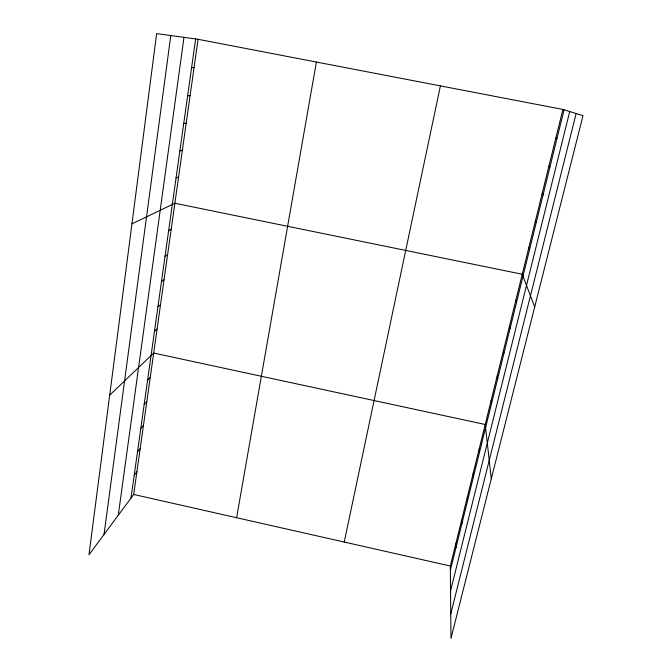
<?xml version="1.0" encoding="UTF-8"?>
<svg xmlns="http://www.w3.org/2000/svg" width="672" height="672" viewBox="0 0 672 672"><rect width="100%" height="100%" fill="white"/><g stroke="black" fill="none" stroke-linecap="round" stroke-linejoin="round"><path stroke-width="1.01" d="M104.034 534.45L170.789 35.54M118.272 515.256L183.977 37.355M130.998 498.095L195.628 38.959M133.686 494.466L198.064 39.295L156.652 33.6L88.981 554.753L133.686 494.466L450.332 566.026L450.971 638.4L583.019 115.651L562.892 109.444L198.064 39.295M236.603 517.726L316.386 62.042M344.249 542.052L440.404 85.89M450.332 566.026L562.892 109.444M450.366 570.36L564.077 109.805M450.551 590.932L569.722 111.552M450.752 613.981L576.131 113.526M134.224 475.196L136.895 471.744M137.491 451.97L140.162 448.694M140.809 428.4L143.464 425.3M144.178 404.485L146.824 401.579M147.588 380.209L150.226 377.496M109.704 395.153L153.686 353.06L485.218 424.502L491.291 478.8M154.476 331.313L157.088 328.994M157.937 306.692L160.541 304.584M161.456 281.702L164.044 279.812M165.026 256.343L167.605 254.671M168.647 230.605L171.209 229.152M131.956 223.818L174.88 203.255L522.262 274.252L534.694 306.986M176.064 177.937L178.592 176.963M179.852 150.998L182.372 150.268M183.708 123.64L186.203 123.161M187.614 95.852L190.1 95.642M191.587 67.628L194.048 67.687M555.853 138.012L556.954 138.659M548.915 166.127L549.94 167.051M542.094 193.796L543.043 194.989M535.382 221.038L536.256 222.482M528.772 247.85L529.578 249.547M515.852 300.25L516.524 302.425M509.544 325.853L510.14 328.255M503.32 351.078L503.866 353.69M497.196 375.917L497.675 378.748M491.165 400.394L491.585 403.427M479.186 448.98L479.489 452.407M473.239 473.088L473.491 476.708M467.384 496.843L467.578 500.648M461.622 520.246L461.756 524.236M455.935 543.304L456.019 547.47"/></g></svg>
